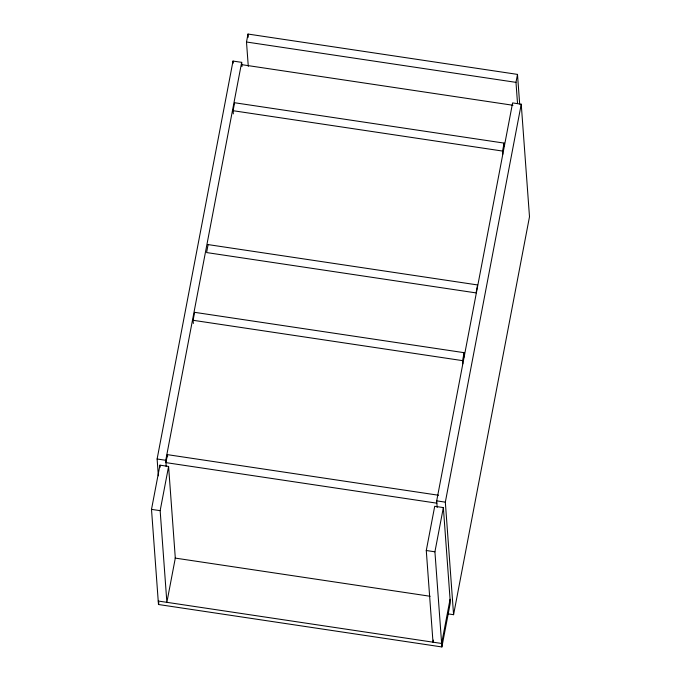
<?xml version="1.0" encoding="UTF-8"?>
<svg xmlns="http://www.w3.org/2000/svg" width="681" height="681" viewBox="0 0 681 681"><rect width="100%" height="100%" fill="white"/><g stroke="black" fill="none" stroke-linecap="round" stroke-linejoin="round"><path stroke-width="1.02" d="M158.35 475.823L157.115 458.994L233.021 61.06L241.67 62.354L241.976 66.559M433.388 640.114L432.997 642.174L426.28 550.512L434.708 506.298L443.357 507.592L450.328 602.736L441.892 646.95L158.477 604.507L151.505 509.371L159.941 465.157L168.59 466.451L175.306 558.114L166.871 602.327L160.154 510.665L168.59 466.451M166.224 466.596L165.764 460.288L241.67 62.354M193.336 323.466L193.106 320.291L194.621 312.332L464.11 352.681L464.425 356.912M233.319 113.88L233.089 110.705L234.605 102.746L504.093 143.104L504.323 146.279M248.284 66.338L246.496 42.009L248.012 34.05L517.5 74.399L519.671 104.023M158.477 604.507L158.869 602.455M462.825 363.816L462.595 360.641L464.11 352.681M502.808 154.238L502.569 151.063L504.093 143.104M517.534 103.521L515.985 82.358L517.5 74.399M437.168 507.422L436.691 500.858L512.597 102.916L521.246 104.219L529.495 216.762L453.58 614.696L447.817 613.836M441.892 646.95L434.921 551.806L443.357 507.592M453.58 614.696L445.331 502.152L521.246 104.219M450.073 599.254L441.637 643.468L158.222 601.034M246.496 42.009L515.985 82.358M241.636 64.644L512.98 105.274M233.089 110.705L502.569 151.063M193.106 320.291L462.595 360.641M167.245 454.619L438.581 495.249M157.115 458.994L165.764 460.288M436.691 500.858L445.331 502.152M436.862 503.182L165.934 462.612L167.449 454.653L167.603 456.772M151.505 509.371L160.154 510.665M426.28 550.512L434.921 551.806M175.06 558.071L430.128 596.267M248.012 34.05L248.25 37.225M233.021 61.06L233.183 63.163M159.941 465.157L160.095 467.26M208.105 244.598L206.59 252.557L476.079 292.907L477.594 284.947L208.105 244.598"/></g></svg>
